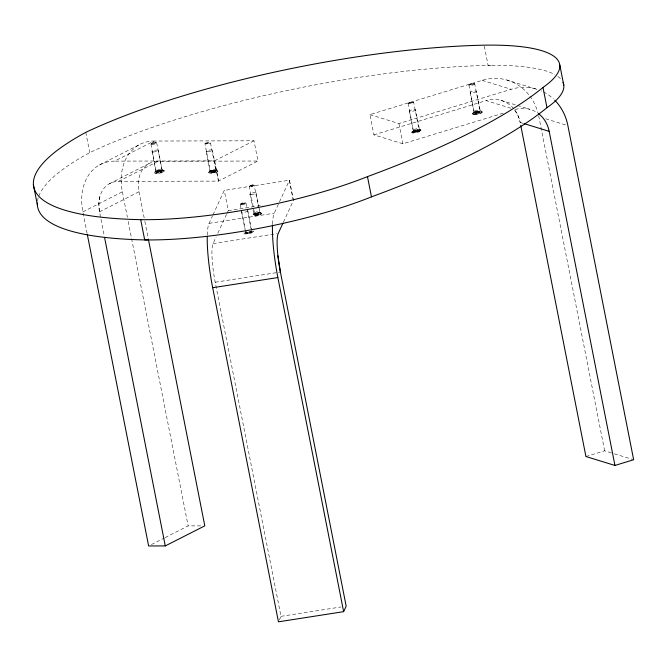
<?xml version="1.0" encoding="UTF-8"?>
<svg xmlns="http://www.w3.org/2000/svg" width="667" height="667" viewBox="0 0 667 667"><rect width="100%" height="100%" fill="white"/><g stroke="black" fill="none" stroke-linecap="round" stroke-linejoin="round"><path stroke-width="0.5" stroke-dasharray="3.33 2.5" d="M258.437 206.853C261.439 211.839 258.763 214.099 254.494 213.106L249.266 186.527L250.567 185.218L252.718 184.801L254.21 185.384L258.229 205.828M254.21 185.384L252.034 186.593L249.266 186.527M254.494 213.106C255.97 211.289 259.646 211.114 261.239 213.123A5.661 1.326 -11.1 0 1 260.814 214.082L258.321 215.107A3.577 0.834 -11.1 0 1 255.228 215.599L253.352 215.258A5.661 1.326 -11.1 0 1 253.777 214.299L256.27 213.273A3.577 0.834 -11.1 0 1 259.355 212.79L261.239 213.123M208.763 172.386C209.963 168.851 215.383 168.092 217.801 170.852L217.817 171.494A3.577 0.834 -11.1 0 1 215.966 172.453L212.573 173.128A5.661 1.326 -11.1 0 1 209.646 173.145L208.763 172.386L209.571 172.778A5.661 1.326 -11.1 0 0 212.506 172.761L215.891 172.078A3.577 0.834 -11.1 0 0 217.75 171.127L217.801 170.852M208.829 172.761L208.879 172.478A3.577 0.834 -11.1 0 1 210.739 171.527L214.124 170.844A5.661 1.326 -11.1 0 1 217.058 170.835L217.867 171.219M99.875 196.623L98.858 203.935L99.583 211.789M207.262 235.118A53.068 8.621 81.1 0 1 209.054 223.362L212.531 215.825M212.965 214.882L224.262 190.387L289.453 180.223L293.438 200.467M279.29 619.993L280.982 616.333L215.216 282.224A31.841 5.178 81.1 0 1 213.04 243.605L216.083 237.01M217.817 233.242L226.513 214.399M226.947 213.457L228.247 210.63L224.262 190.387M272.486 224.037A53.068 8.621 81.1 0 1 274.245 213.198L279.023 202.835M279.465 201.893L289.453 180.223M283.45 222.136L293.005 201.409M411.914 131.916L413.098 131.207A5.661 1.326 -11.1 0 1 416.375 130.198L419.676 129.782A3.577 0.834 -11.1 0 1 421.069 130.198L419.81 131.574A5.661 1.326 -11.1 0 1 416.533 132.583L413.232 133A3.577 0.834 -11.1 0 1 411.839 132.583C412.498 128.856 418.192 127.472 420.902 129.973M411.839 132.575L413.173 131.574A5.661 1.326 -11.1 0 1 416.45 130.565L419.751 130.157A3.577 0.834 -11.1 0 1 421.144 130.574M421.069 130.198L419.735 131.207A5.661 1.326 -11.1 0 1 416.458 132.216L413.156 132.625A3.577 0.834 -11.1 0 1 411.764 132.208M253.36 214.657L254.502 212.923M204.952 143.764L207.704 142.371L210.489 142.996L215.716 169.576L212.823 170.619L210.188 170.352L204.952 143.764L207.595 144.039L210.489 142.996M205.736 142.98L207.52 143.305L209.363 142.371M154.719 172.303L156.128 170.519M472.711 113.407L474.312 111.389M250 185.534L251.376 185.96L253.268 184.901M408.229 103.293L413.273 130.232L416.475 130.082L418.901 128.864L413.673 102.284L411.005 101.934L408.229 103.293L413.482 102.168M408.888 102.66L411.022 102.801L412.615 101.859M151.092 143.722L151.768 143.113M240.437 204.177L241.12 203.568M469.084 84.801L469.776 84.175M249.45 186.126L251.442 185.309L254.044 185.234M474.612 112.665L475.804 111.864L479.948 111.597L480.148 112.59L478.956 113.39L476.288 113.924L474.812 113.665L474.612 112.665L478.764 112.398L479.948 111.597M474.812 113.665L478.664 112.323L480.148 112.59M254.894 214.007L258.337 212.781L261.314 213.49A5.661 1.326 -11.1 0 1 260.88 214.457L258.396 215.483A3.577 0.834 -11.1 0 1 255.303 215.966L253.418 215.633A5.661 1.326 -11.1 0 1 253.852 214.666L256.336 213.64A3.577 0.834 -11.1 0 1 259.43 213.157L259.646 214.124L258.479 214.907L255.086 214.999L254.894 214.007L256.003 214.349L259.446 213.132M255.086 214.999L258.538 213.773L259.646 214.124M205.077 143.58L210.18 142.721M210.63 171.419L211.714 170.735L215.683 170.569L215.875 171.561L214.799 172.253L210.822 172.411L210.63 171.419L212.073 171.686L212.273 172.678M210.822 172.411L215.683 170.569M156.562 171.602L160.555 170.285L161.906 170.594L162.106 171.594L160.78 172.403L158.112 172.903L156.753 172.595L156.562 171.602L160.589 171.411L161.906 170.594M156.753 172.595L160.747 171.286L162.106 171.594M246.106 233.05L250.1 231.741L251.451 232.049L251.259 231.057L249.933 231.866L245.906 232.058L246.106 233.05L247.457 233.358L251.451 232.049M413.69 131.141L414.991 130.365L418.893 130.023L419.084 131.015L415.191 132.341L413.89 132.133L413.69 131.141L417.592 130.79L418.893 130.023M413.89 132.133L417.784 130.807L419.084 131.015M99.358 165.024L138.869 144.947M87.085 233.325L82.866 211.864A53.068 39.737 63.1 0 1 91.246 171.661L95.056 167.967A53.068 39.737 63.1 0 1 114.541 161.131L154.044 141.054L253.985 140.779L257.971 161.022L218.459 181.099L118.526 181.374A31.841 23.845 63.1 0 0 99.516 211.823L104.344 236.343M109.421 183.717L148.924 163.64M118.526 181.374L158.037 161.306L257.971 161.022M82.866 211.864L122.369 191.788A53.068 39.737 63.1 0 1 130.757 151.584L134.559 147.891A53.068 39.737 63.1 0 1 154.044 141.054M99.516 211.823L139.028 191.746A31.841 23.845 63.1 0 1 158.037 161.306M253.985 140.779L214.474 160.847L114.541 161.131M151.384 544.572L164.249 538.036M165.166 537.569L188.136 525.896L201.667 525.854M503.226 113.173L402.918 143.789L373.895 134.867L369.91 114.624L482.141 80.365A53.068 47.282 -72.9 0 1 506.862 80.015L537.66 89.586M369.91 114.624L398.924 123.545L511.155 89.286A53.068 47.282 -72.9 0 1 535.876 88.936M373.895 134.867L486.126 100.617L513.215 108.946M585.926 456.528L604.635 450.817L613.34 453.493M228.247 210.63L262.823 205.244M209.054 223.362L274.245 213.198M213.04 243.605L277.113 233.617M215.216 282.224L280.307 272.078M280.982 616.333L341.079 606.962M491.045 65.408L488.111 65.424A305.703 71.619 -11.1 0 0 89.762 152.601A308.162 72.194 -11.1 0 0 39.086 195.398M215.875 171.561L214.432 171.302L214.24 170.31M217.534 170.627L216.983 170.469A5.661 1.326 -11.1 0 0 214.057 170.477L210.664 171.161A3.577 0.834 -11.1 0 0 208.813 172.111M482.141 80.365L511.155 89.286M500.959 100.4L516.458 105.169M517.417 105.461L529.973 109.321M545.639 118.793L567.884 125.638M523.111 123.328L520.168 122.428L520.769 125.488M614.307 453.793L632.683 459.446M473.603 83.408L474.47 83.717M155.603 142.388L156.487 142.705M244.947 202.843L245.84 203.168M541.22 90.887L541.687 91.062M506.862 80.015L512.673 82.141A53.068 47.282 -72.9 0 1 529.365 95.431M479.948 110.43L481.924 111.539M161.722 169.293L163.957 170.552M408.046 103.652L411.239 103.502L413.673 102.284M514.591 109.922L517.692 114.866L520.21 122.436A31.841 28.373 -72.9 0 0 486.176 100.625M604.635 450.817L538.869 116.717A53.068 47.282 -72.9 0 0 538.236 113.899M484.325 46.19L488.111 65.424A178.106 41.721 -11.1 0 1 554.894 74.596M476.413 91.437A3.185 0.742 -11.1 0 1 471.552 92.921A3.185 0.742 -11.1 0 1 471.911 91.546A3.185 0.742 -11.1 0 1 476.413 91.437L480.398 111.689A3.185 0.742 -11.1 0 1 475.538 113.173A3.185 0.742 -11.1 0 1 475.896 111.798A3.185 0.742 -11.1 0 1 480.398 111.689M474.762 84.025A2.976 0.7 -11.1 0 1 470.227 85.409A2.976 0.7 -11.1 0 1 470.56 84.117A2.976 0.7 -11.1 0 1 474.762 84.025L479.99 110.605A2.976 0.7 -11.1 0 1 475.454 111.989A2.976 0.7 -11.1 0 1 475.788 110.705A2.976 0.7 -11.1 0 1 479.99 110.605M478.764 112.398L478.956 113.39M478.472 111.331L478.664 112.323M475.804 111.864L476.288 113.924M468.934 85.009L474.162 111.597M470.168 92.496L474.154 112.748M415.624 109.997A3.185 0.742 -11.1 0 1 410.764 111.481A3.185 0.742 -11.1 0 1 411.122 110.097A3.185 0.742 -11.1 0 1 415.624 109.997L419.61 130.248A3.185 0.742 -11.1 0 1 414.749 131.724A3.185 0.742 -11.1 0 1 415.107 130.348A3.185 0.742 -11.1 0 1 419.61 130.248M417.592 129.815L417.784 130.807M417.592 130.79L417.792 131.791M414.991 130.365L415.182 131.366M414.999 131.349L415.191 132.341M409.38 111.055L413.365 131.307M398.924 123.545L402.918 143.789M289.353 180.232L293.338 200.484M256.103 192.871L260.088 213.123M258.337 212.781L258.538 213.773M258.279 213.915L258.479 214.907M256.061 213.223L256.253 214.215M256.003 214.349L256.203 215.349M249.908 194.23L252.301 206.386M253.093 210.43L253.894 214.482M247.866 210.73L251.651 229.973M246.04 203.302L251.067 228.864M249.933 231.866L250.133 232.858M247.265 232.366L247.457 233.358M240.253 204.577L245.089 229.115M241.671 212.098L245.656 232.341M214.532 160.822L218.526 181.065M212.373 150.183L218.459 181.099M214.599 171.261L214.799 172.253M211.714 170.735L211.906 171.727M206.178 151.551L210.163 171.794M164.14 170.819A4.869 1.142 -11.1 0 1 157.02 173.17A4.869 1.142 -11.1 0 1 156.903 171.177A4.869 1.142 -11.1 0 1 164.14 170.819L164.215 171.186A4.869 1.142 -11.1 0 1 157.095 173.537A4.869 1.142 -11.1 0 1 156.978 171.552A4.869 1.142 -11.1 0 1 164.215 171.186M158.237 150.333L162.223 170.585M156.687 142.846L161.923 169.435M160.555 170.285L160.747 171.286M160.589 171.411L160.78 172.403M157.904 170.794A3.185 0.742 -11.1 0 0 157.245 172.219A3.185 0.742 -11.1 0 0 162.231 170.785A3.185 0.742 -11.1 0 0 157.904 170.794L158.079 171.786M157.912 171.911L158.112 172.903M150.909 144.122L156.136 170.702M152.051 151.701L156.036 171.944M139.028 191.746L144.656 220.352M144.864 221.377L148.282 238.744M122.369 191.788L127.397 217.334M128.206 221.419L188.136 525.896M85.776 132.358L89.762 152.601M529.915 96.165A53.068 47.282 -72.9 0 1 537.994 112.973M543.547 91.954A53.068 47.282 -72.9 0 1 553.493 98.974M515.149 109.538A31.841 28.373 -72.9 0 1 536.735 112.373M247.874 210.93A3.185 0.742 -11.1 0 1 243.989 212.298A3.185 0.742 -11.1 0 1 241.871 211.672M251.851 230.982A3.185 0.742 -11.1 0 1 247.974 232.541A3.185 0.742 -11.1 0 1 246.256 231.674M249.95 231.207A4.869 1.142 -11.1 0 1 253.293 232.091A4.869 1.142 -11.1 0 1 246.815 233.975A4.869 1.142 -11.1 0 1 244.606 232.758M245.348 232.374A4.869 1.142 -11.1 0 1 246.331 232.008M253.31 231.007A4.869 1.142 -11.1 0 1 248.774 233.325A4.869 1.142 -11.1 0 1 244.072 232.758M37.494 201.075A308.162 72.194 -11.1 0 1 38.378 197.315M557.854 76.438A178.106 41.721 -11.1 0 1 560.889 79.123M474.337 114.582A4.869 1.142 -11.1 0 0 482.174 112.473A4.869 1.142 -11.1 0 0 475.921 112.314A4.869 1.142 -11.1 0 0 474.337 114.582M474.27 114.215A4.869 1.142 -11.1 0 0 482.099 112.106A4.869 1.142 -11.1 0 0 475.846 111.948A4.869 1.142 -11.1 0 0 474.27 114.215M470.585 84.609A2.109 0.492 -11.1 0 0 473.812 83.625A2.109 0.492 -11.1 0 0 470.827 83.692A2.109 0.492 -11.1 0 0 470.585 84.609M251.125 194.506A3.185 0.742 -11.1 0 0 256.111 193.071A3.185 0.742 -11.1 0 0 251.784 193.08A3.185 0.742 -11.1 0 0 251.125 194.506M255.111 214.757A3.185 0.742 -11.1 0 0 260.097 213.315A3.185 0.742 -11.1 0 0 255.769 213.332A3.185 0.742 -11.1 0 0 255.111 214.757M241.387 204.836A2.976 0.7 -11.1 0 0 246.048 203.485A2.976 0.7 -11.1 0 0 242.004 203.502A2.976 0.7 -11.1 0 0 241.387 204.836M241.796 204.035A2.109 0.492 -11.1 0 0 245.097 203.076A2.109 0.492 -11.1 0 0 242.229 203.085A2.109 0.492 -11.1 0 0 241.796 204.035M207.395 151.826A3.185 0.742 -11.1 0 0 212.381 150.383A3.185 0.742 -11.1 0 0 208.054 150.392A3.185 0.742 -11.1 0 0 207.395 151.826M153.26 151.976A3.185 0.742 -11.1 0 0 158.246 150.534A3.185 0.742 -11.1 0 0 153.919 150.542A3.185 0.742 -11.1 0 0 153.26 151.976M211.381 172.069A3.185 0.742 -11.1 0 0 216.366 170.627A3.185 0.742 -11.1 0 0 212.039 170.644A3.185 0.742 -11.1 0 0 211.381 172.069M157.27 170.96A2.976 0.7 -11.1 0 0 161.931 169.618A2.976 0.7 -11.1 0 0 157.887 169.626A2.976 0.7 -11.1 0 0 157.27 170.96M152.043 144.38A2.976 0.7 -11.1 0 0 156.695 143.03A2.976 0.7 -11.1 0 0 152.66 143.046A2.976 0.7 -11.1 0 0 152.043 144.38M152.443 143.572A2.109 0.492 -11.1 0 0 155.753 142.621A2.109 0.492 -11.1 0 0 152.876 142.63A2.109 0.492 -11.1 0 0 152.443 143.572"/><path stroke-width="1" d="M207.22 237.01L207.254 242.188A53.068 8.621 81.1 0 0 212.681 287.719L278.447 621.827L343.638 611.664L346.173 606.17L280.407 272.061A31.841 5.178 81.1 0 1 278.231 233.442L283.008 223.078M87.285 234.342L148.624 545.973L165.283 545.923L204.794 525.846L148.483 239.761M520.769 125.488L585.926 456.528L614.949 465.449L633.65 459.738L567.884 125.638A53.068 47.282 -72.9 0 0 554.786 100.242M280.407 272.061L277.931 255.769M212.681 287.719L277.872 277.555L343.638 611.664M147.632 239.895L144.689 239.912A308.162 72.194 -11.1 0 1 37.327 202.901M524.07 123.628L549.183 131.349L614.949 465.449M559.796 64.949L563.782 85.201M542.996 87.435L546.982 107.679A540.362 126.588 -11.1 0 1 371.469 196.865A178.106 41.721 -11.1 0 1 144.689 239.912L140.704 219.66A308.162 72.194 -11.1 0 1 85.776 132.358A305.703 71.619 -11.1 0 1 484.125 45.173A178.106 41.721 -11.1 0 1 542.996 87.435A540.362 126.588 -11.1 0 1 367.484 176.613A178.106 41.721 -11.1 0 1 140.704 219.66M367.484 176.613L371.469 196.865M104.544 237.36L165.283 545.923M33.35 184.451L37.335 204.694M538.277 113.44A31.841 28.373 -72.9 0 1 549.183 131.349M277.872 277.555A53.068 8.621 81.1 0 1 272.453 232.016L272.411 226.847A53.068 8.621 81.1 0 1 272.453 224.954M563.006 82.349A178.106 41.721 -11.1 0 1 546.982 107.679"/></g></svg>
